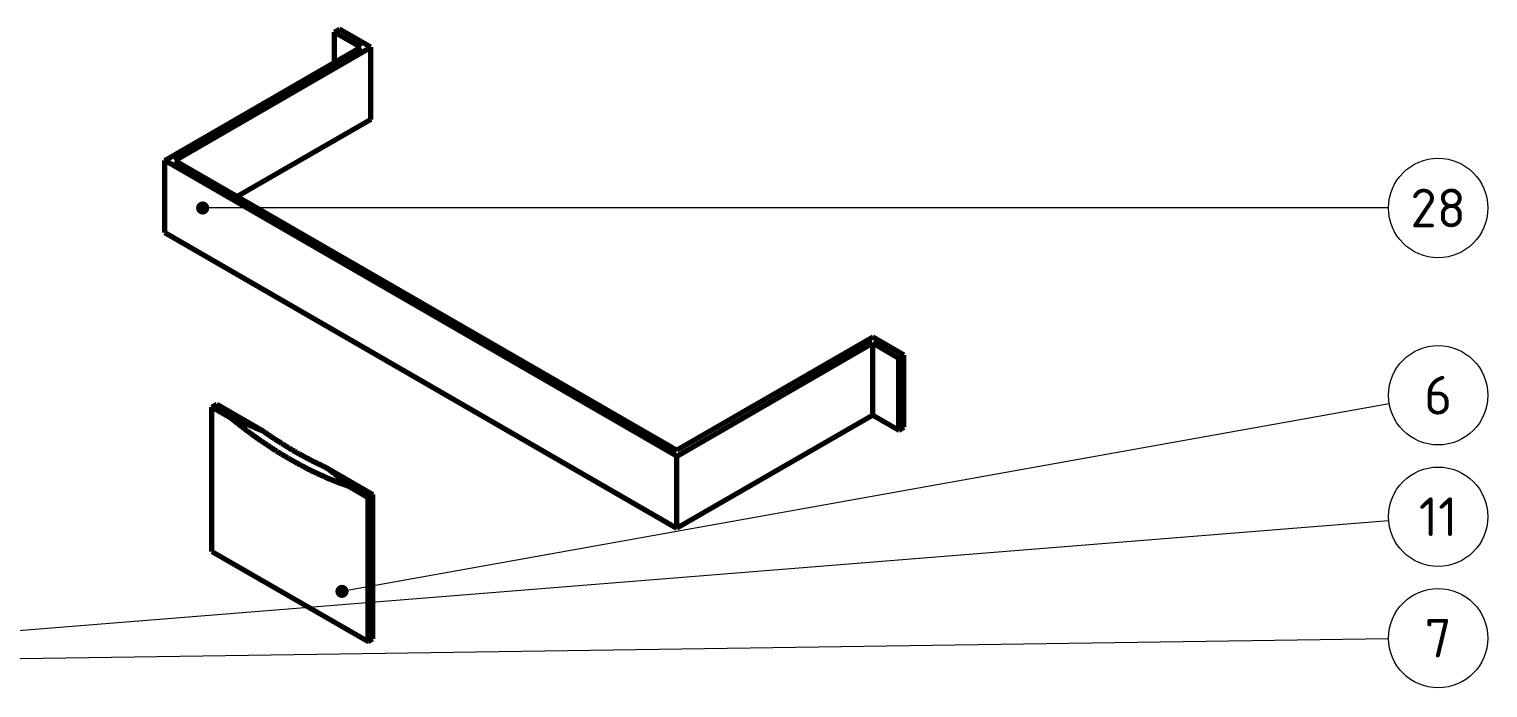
# Model space of a CAD drawing. Header units: millimetres. Extents: x 0 to 841, y 0 to 594.
# Drawn here: x 493.4 to 625.5, y 147.6 to 207.3 of the extents above; entities that cross this region are included whole.
import ezdxf
from ezdxf.enums import TextEntityAlignment as Align

# ---------------------------------------------------------------- set-up
doc = ezdxf.new("R2010")
doc.units = ezdxf.units.MM
for name, color, linetype, lineweight in [('01-VISIBLE', 7, 'CONTINUOUS', 70), ('06-TEXTO', 7, 'CONTINUOUS', 25), ('08-FINA', 5, 'CONTINUOUS', 18)]:
    doc.layers.add(name, color=color, linetype=linetype, lineweight=lineweight)
doc.styles.add('ISO3098', font='isocpeur.ttf')

msp = doc.modelspace()

# ---------------------------------------------------------------- hatches: boundary and pattern name
at = {"layer": '08-FINA'}
h = msp.add_hatch(color=7, dxfattribs=at)
h.dxf.hatch_style = 1
edge = h.paths.add_edge_path()
edge.add_arc((509.07, 191.06), 0.6, 0, 360)
h = msp.add_hatch(color=7, dxfattribs=at)
h.dxf.hatch_style = 1
edge = h.paths.add_edge_path()
edge.add_arc((521.69, 156.34), 0.6, 0, 360)

# ---------------------------------------------------------------- linework, layer by layer
at = {"layer": '01-VISIBLE'}
for p, q in [((521.01, 206.99), (521.46, 207.25)), ((521.01, 206.99), (523.39, 205.62)), ((521.01, 204.25), (521.01, 206.99)), ((524.29, 205.62), (521.46, 207.25)), ((505.64, 195.37), (523.39, 205.62)), ((506.54, 195.37), (524.29, 205.62)), ((524.29, 199.09), (524.29, 205.62)), ((524.29, 199.09), (512.2, 192.11)), ((505.64, 188.84), (505.64, 195.37)), ((552.02, 168.59), (505.64, 195.37)), ((506.54, 195.37), (552.02, 169.12)), ((505.64, 188.84), (552.02, 162.06)), ((569.77, 179.36), (552.02, 169.12)), ((552.02, 168.59), (569.77, 178.84)), ((572.6, 177.73), (569.77, 179.36)), ((569.77, 178.84), (572.15, 177.47)), ((569.77, 172.31), (569.77, 178.84)), ((572.15, 177.47), (572.6, 177.73)), ((572.15, 170.94), (572.15, 177.47)), ((572.6, 171.2), (572.6, 177.73)), ((509.91, 173.02), (510.36, 173.28)), ((510.36, 173.28), (514.59, 170.84)), ((509.91, 159.96), (509.91, 173.02)), ((509.91, 173.02), (511.64, 172.02)), ((569.77, 172.31), (552.02, 162.06)), ((569.77, 172.31), (572.15, 170.94)), ((572.15, 170.94), (572.6, 171.2)), ((552.02, 162.06), (552.02, 168.59)), ((520.27, 167.56), (524.5, 165.12)), ((522.31, 165.86), (524.05, 164.85)), ((524.05, 164.85), (524.5, 165.12)), ((524.05, 151.79), (524.05, 164.85)), ((524.5, 152.05), (524.5, 165.12)), ((509.91, 159.96), (524.05, 151.79)), ((524.05, 151.79), (524.5, 152.05))]:
    msp.add_line(p, q, dxfattribs=at)
for points in [[(522.31, 165.86), (522.24, 165.88), (522.16, 165.91), (522.09, 165.93), (522.01, 165.96), (521.93, 165.99), (521.86, 166.01), (521.78, 166.04), (521.71, 166.07), (521.63, 166.09), (521.56, 166.12), (521.48, 166.15), (521.41, 166.18), (521.33, 166.21), (521.25, 166.24), (521.18, 166.27), (521.1, 166.29), (521.03, 166.32), (520.96, 166.35), (520.88, 166.38), (520.81, 166.41), (520.73, 166.44), (520.66, 166.47), (520.58, 166.51), (520.51, 166.54), (520.43, 166.57), (520.36, 166.6), (520.29, 166.63), (520.21, 166.66), (520.14, 166.7), (520.07, 166.73), (519.99, 166.76), (519.92, 166.79), (519.84, 166.83), (519.77, 166.86), (519.7, 166.89), (519.63, 166.93), (519.55, 166.96), (519.48, 166.99), (519.41, 167.03), (519.33, 167.06), (519.26, 167.1), (519.19, 167.13), (519.12, 167.17), (519.04, 167.2), (518.97, 167.24), (518.9, 167.27), (518.83, 167.31), (518.75, 167.34), (518.68, 167.38), (518.61, 167.42), (518.54, 167.45), (518.47, 167.49), (518.4, 167.53), (518.32, 167.56), (518.25, 167.6), (518.18, 167.64), (518.11, 167.68), (518.04, 167.71), (517.97, 167.75), (517.9, 167.79), (517.83, 167.83), (517.76, 167.87), (517.69, 167.9), (517.62, 167.94), (517.54, 167.98), (517.47, 168.02), (517.4, 168.06), (517.33, 168.1), (517.26, 168.14), (517.19, 168.18), (517.12, 168.22), (517.05, 168.26), (516.98, 168.3), (516.91, 168.34), (516.85, 168.38), (516.78, 168.42), (516.71, 168.46), (516.64, 168.5), (516.57, 168.54), (516.5, 168.58), (516.43, 168.62), (516.36, 168.67), (516.29, 168.71), (516.22, 168.75), (516.15, 168.79), (516.09, 168.83), (516.02, 168.88), (515.95, 168.92), (515.88, 168.96), (515.81, 169), (515.74, 169.05), (515.68, 169.09), (515.61, 169.13), (515.54, 169.18), (515.47, 169.22), (515.41, 169.26), (515.34, 169.31), (515.27, 169.35), (515.2, 169.39), (515.14, 169.44), (515.07, 169.48), (515, 169.53), (514.93, 169.57), (514.87, 169.62), (514.8, 169.66), (514.73, 169.71), (514.67, 169.75), (514.6, 169.8), (514.53, 169.84), (514.47, 169.89), (514.4, 169.93), (514.34, 169.98), (514.27, 170.03), (514.2, 170.07), (514.14, 170.12), (514.07, 170.16), (514.01, 170.21), (513.94, 170.26), (513.88, 170.3), (513.81, 170.35), (513.75, 170.4), (513.68, 170.44), (513.61, 170.49), (513.55, 170.54), (513.48, 170.59), (513.42, 170.63), (513.36, 170.68), (513.29, 170.73), (513.23, 170.78), (513.16, 170.83), (513.1, 170.87), (513.03, 170.92), (512.97, 170.97), (512.9, 171.02), (512.84, 171.07), (512.78, 171.12), (512.71, 171.17), (512.65, 171.22), (512.59, 171.26), (512.52, 171.31), (512.46, 171.36), (512.39, 171.41), (512.33, 171.46), (512.27, 171.51), (512.21, 171.56), (512.14, 171.61), (512.08, 171.66), (512.02, 171.71), (511.95, 171.76), (511.89, 171.81), (511.83, 171.86), (511.77, 171.92), (511.7, 171.97), (511.64, 172.02)], [(511.64, 172.02), (511.72, 171.99), (511.8, 171.96), (511.87, 171.93), (511.95, 171.91), (512.03, 171.88), (512.1, 171.85), (512.18, 171.82), (512.26, 171.79), (512.33, 171.77), (512.41, 171.74), (512.48, 171.71), (512.56, 171.68), (512.64, 171.65), (512.71, 171.62), (512.79, 171.59), (512.87, 171.56), (512.94, 171.53), (513.02, 171.5), (513.09, 171.47), (513.17, 171.44), (513.24, 171.41), (513.32, 171.38), (513.4, 171.35), (513.47, 171.32), (513.55, 171.29), (513.62, 171.26), (513.7, 171.23), (513.77, 171.19), (513.85, 171.16), (513.92, 171.13), (514, 171.1), (514.07, 171.07), (514.15, 171.03), (514.22, 171), (514.3, 170.97), (514.37, 170.94), (514.45, 170.9), (514.52, 170.87), (514.59, 170.84)], [(514.59, 170.84), (514.66, 170.79), (514.73, 170.74), (514.79, 170.7), (514.86, 170.65), (514.92, 170.61), (514.99, 170.56), (515.05, 170.52), (515.12, 170.47), (515.19, 170.43), (515.25, 170.38), (515.32, 170.34), (515.39, 170.29), (515.45, 170.25), (515.52, 170.2), (515.58, 170.16), (515.65, 170.11), (515.72, 170.07), (515.79, 170.03), (515.85, 169.98), (515.92, 169.94), (515.99, 169.9), (516.05, 169.85), (516.12, 169.81), (516.19, 169.77), (516.26, 169.72), (516.32, 169.68), (516.39, 169.64), (516.46, 169.6), (516.53, 169.55), (516.6, 169.51), (516.66, 169.47), (516.73, 169.43), (516.8, 169.39), (516.87, 169.35), (516.94, 169.3), (517.01, 169.26), (517.08, 169.22), (517.14, 169.18), (517.21, 169.14), (517.28, 169.1), (517.35, 169.06), (517.42, 169.02), (517.49, 168.98), (517.56, 168.94), (517.63, 168.9), (517.7, 168.86), (517.77, 168.82), (517.84, 168.78), (517.91, 168.74), (517.98, 168.71), (518.05, 168.67), (518.12, 168.63), (518.19, 168.59), (518.26, 168.55), (518.33, 168.51), (518.4, 168.48), (518.47, 168.44), (518.54, 168.4), (518.61, 168.36), (518.68, 168.33), (518.75, 168.29), (518.83, 168.25), (518.9, 168.22), (518.97, 168.18), (519.04, 168.14), (519.11, 168.11), (519.18, 168.07), (519.25, 168.04), (519.33, 168), (519.4, 167.97), (519.47, 167.93), (519.54, 167.9), (519.61, 167.86), (519.69, 167.83), (519.76, 167.79), (519.83, 167.76), (519.9, 167.73), (519.98, 167.69), (520.05, 167.66), (520.12, 167.63), (520.19, 167.59), (520.27, 167.56)], [(520.27, 167.56), (520.33, 167.51), (520.4, 167.46), (520.46, 167.41), (520.53, 167.37), (520.59, 167.32), (520.65, 167.27), (520.72, 167.22), (520.78, 167.17), (520.85, 167.12), (520.91, 167.07), (520.97, 167.02), (521.03, 166.97), (521.1, 166.92), (521.16, 166.87), (521.22, 166.81), (521.28, 166.76), (521.35, 166.71), (521.41, 166.66), (521.47, 166.61), (521.53, 166.56), (521.59, 166.5), (521.65, 166.45), (521.72, 166.4), (521.78, 166.34), (521.84, 166.29), (521.9, 166.24), (521.96, 166.18), (522.02, 166.13), (522.08, 166.08), (522.14, 166.02), (522.2, 165.97), (522.26, 165.91), (522.31, 165.86)]]:
    msp.add_lwpolyline(points, dxfattribs=at)
at = {"layer": '08-FINA'}
for p, q in [((616.5, 191.06), (509.07, 191.06)), ((616.57, 173.31), (521.69, 156.34)), ((616.51, 162.74), (443.38, 148.82)), ((616.5, 152.04), (454.08, 149.66))]:
    msp.add_line(p, q, dxfattribs=at)
for centre in [(621, 191.06), (621, 174.1), (621, 163.1), (621, 152.1)]:
    msp.add_circle(centre, 4.5, dxfattribs=at)

# ---------------------------------------------------------------- texts
at = {"layer": '06-TEXTO', "style": 'ISO3098'}
for s, p in [('28', (621, 191.06)), ('6', (621, 174.1)), ('11', (621, 163.1)), ('7', (621, 152.1))]:
    msp.add_text(s, height=3.5, dxfattribs=at).set_placement(p, align=Align.MIDDLE_CENTER)

doc.saveas('drawing.dxf')
